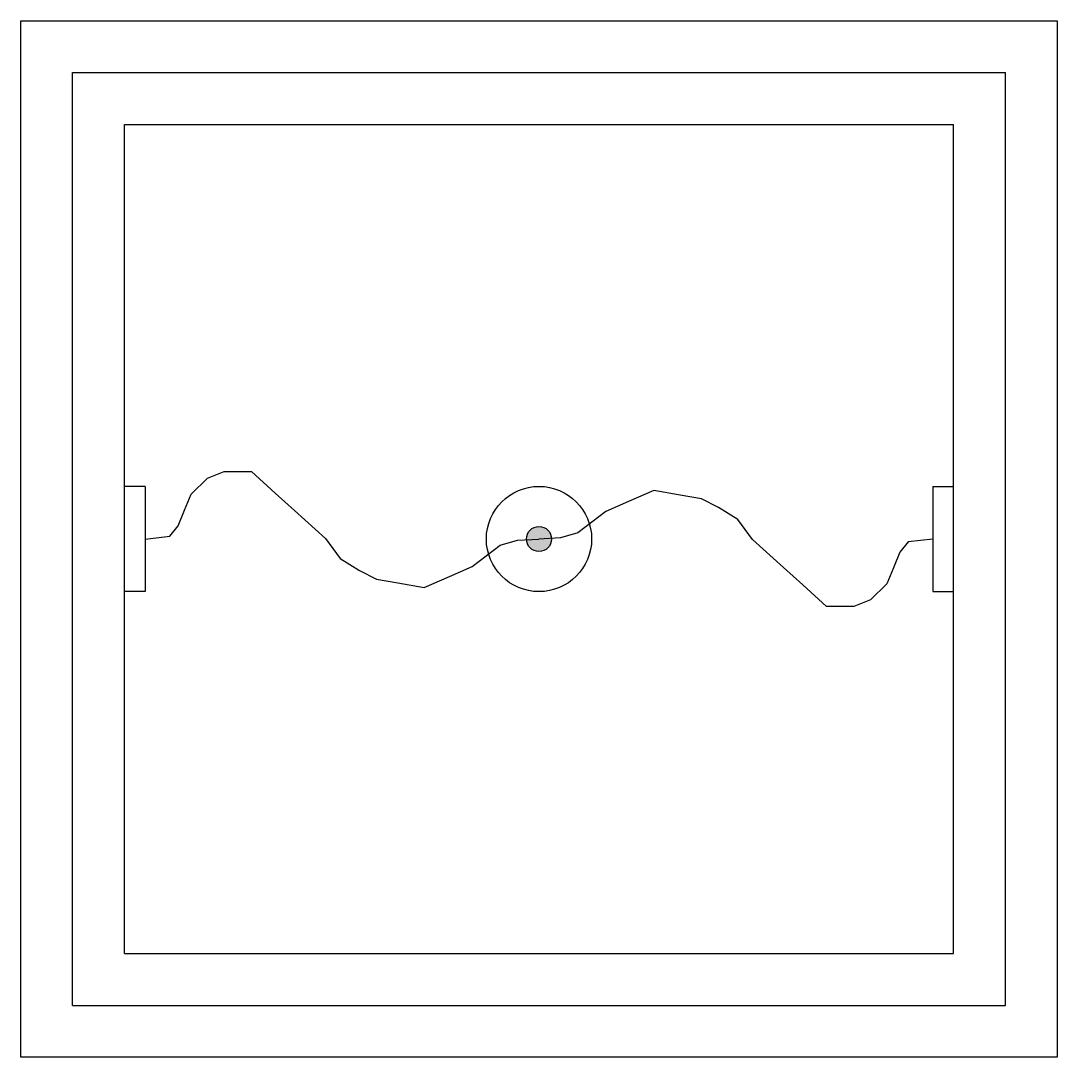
# Model space of a CAD drawing. Header units: millimetres. Extents: x -27423 to 48863, y 100 to 694.
# Drawn here: x 1228.71 to 1253.71, y 388.78 to 413.78 of the extents above; entities that cross this region are included whole.
import ezdxf

# ---------------------------------------------------------------- set-up
doc = ezdxf.new("R2010")
doc.units = ezdxf.units.MM

msp = doc.modelspace()

# ---------------------------------------------------------------- hatches: boundary and pattern name
h = msp.add_hatch(color=0)
h.dxf.hatch_style = 1
h.paths.add_polyline_path([(1241.513, 401.284, 1), (1240.907, 401.284, 1)])

# ---------------------------------------------------------------- linework, layer by layer
at = {"color": 0}
for p, q in [((1228.71, 413.784), (1253.71, 413.784)), ((1228.71, 388.784), (1228.71, 413.784)), ((1253.71, 413.784), (1253.71, 388.784)), ((1229.96, 390.034), (1229.96, 412.534)), ((1229.96, 412.534), (1252.46, 412.534)), ((1252.46, 390.034), (1252.46, 412.534)), ((1231.21, 411.284), (1251.21, 411.284)), ((1231.21, 391.284), (1231.21, 411.284)), ((1251.21, 391.284), (1251.21, 411.284)), ((1231.71, 402.554), (1231.21, 402.554)), ((1231.71, 402.554), (1231.71, 400.014)), ((1250.71, 402.554), (1250.71, 400.014)), ((1250.71, 402.554), (1251.21, 402.554)), ((1231.71, 400.014), (1231.21, 400.014)), ((1250.71, 400.014), (1251.21, 400.014)), ((1231.21, 391.284), (1251.21, 391.284)), ((1229.96, 390.034), (1252.46, 390.034)), ((1253.71, 388.784), (1228.71, 388.784))]:
    msp.add_line(p, q, dxfattribs=at)
for points in [[(1231.71, 401.284), (1232.305, 401.356), (1232.505, 401.601), (1232.661, 401.978), (1232.821, 402.368), (1233.216, 402.755), (1233.616, 402.911), (1234.272, 402.911), (1234.85, 402.389), (1235.315, 401.969), (1236.059, 401.297), (1236.416, 400.812), (1236.883, 400.524), (1237.294, 400.313), (1237.805, 400.224), (1238.442, 400.113), (1239.05, 400.379), (1239.602, 400.621), (1240.272, 401.134), (1240.694, 401.257), (1241.21, 401.284)], [(1250.71, 401.284), (1250.115, 401.212), (1249.915, 400.968), (1249.759, 400.59), (1249.599, 400.201), (1249.204, 399.813), (1248.804, 399.657), (1248.148, 399.657), (1247.57, 400.179), (1247.105, 400.599), (1246.361, 401.272), (1246.004, 401.756), (1245.537, 402.045), (1245.126, 402.256), (1244.615, 402.344), (1243.978, 402.455), (1243.37, 402.189), (1242.818, 401.947), (1242.148, 401.434), (1241.726, 401.312), (1241.21, 401.284)]]:
    msp.add_lwpolyline(points, dxfattribs=at)
for radius in [1.27, 0.303]:
    msp.add_circle((1241.21, 401.284), radius, dxfattribs=at)

doc.saveas('drawing.dxf')
